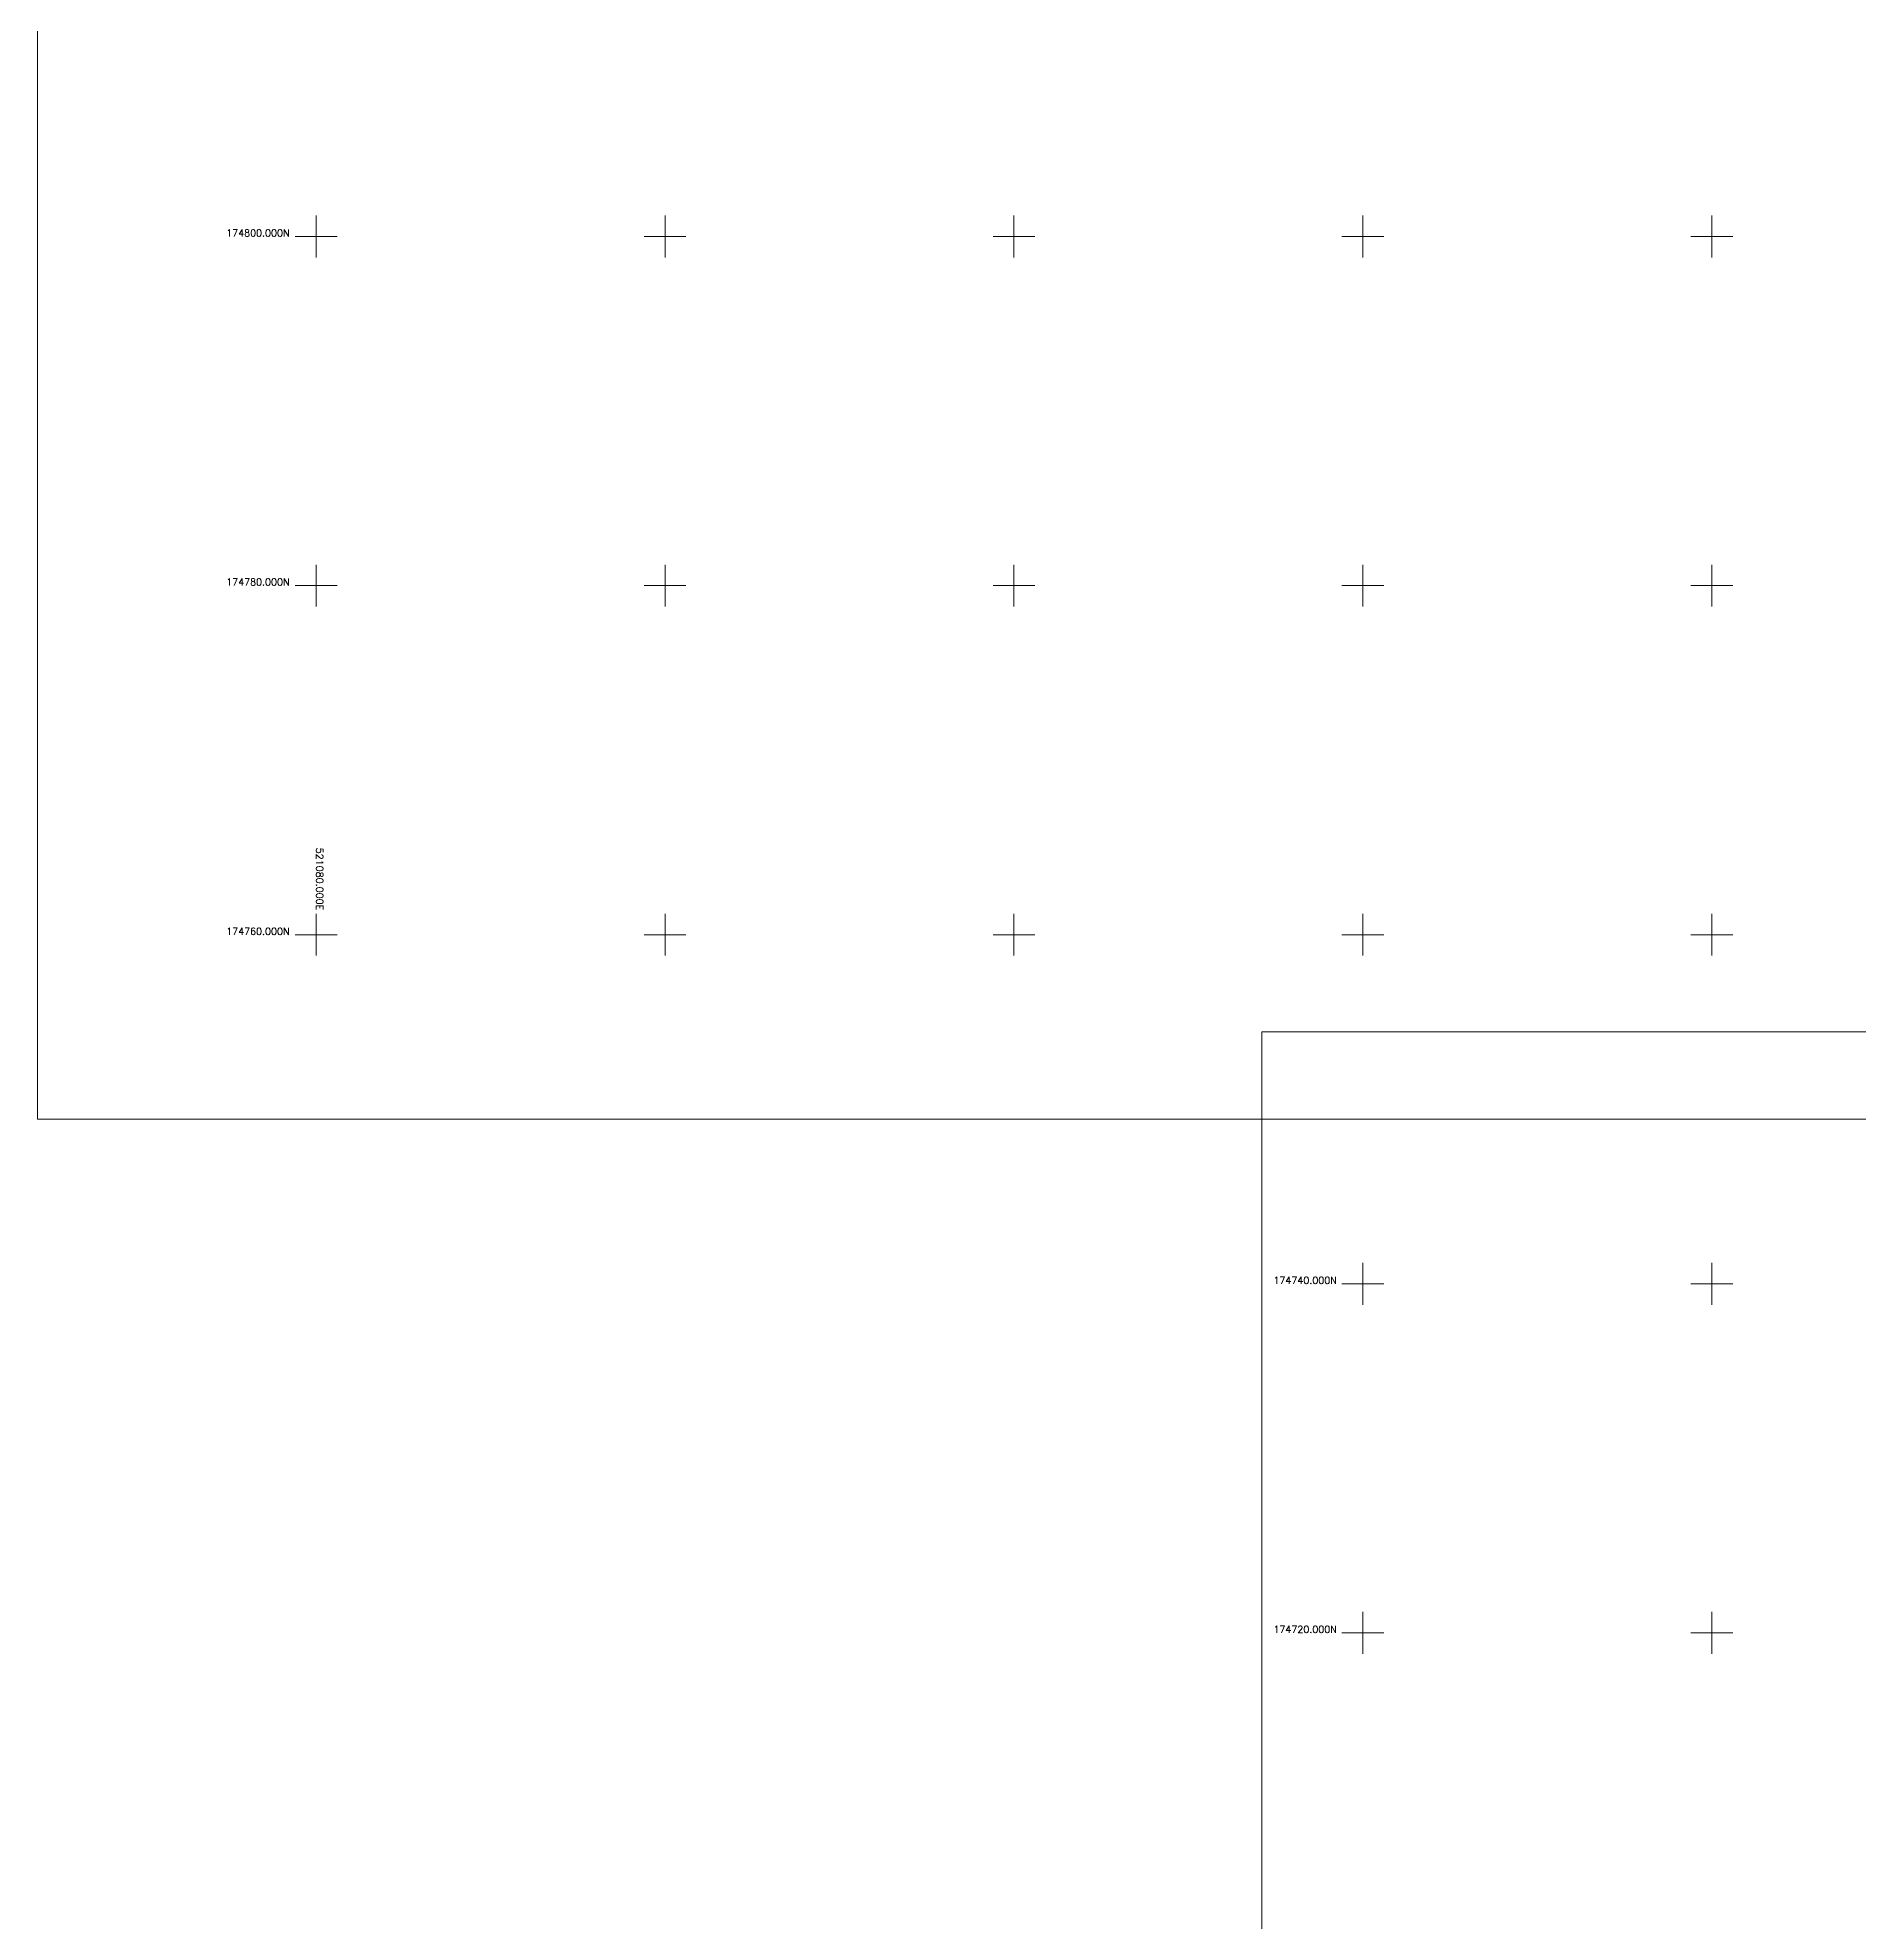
# Model space of a CAD drawing. Extents: x 521064 to 521635, y 174590 to 175241.
# Drawn here: x 521064 to 521168.5, y 174703.4 to 174811.4 of the extents above; entities that cross this region are included whole.
import ezdxf
from ezdxf.enums import TextEntityAlignment as Align

# ---------------------------------------------------------------- set-up
doc = ezdxf.new("R2010")
doc.units = 0
for name, color, linetype, lineweight in [('I031G_SURVEY-GRID', 7, 'CONTINUOUS', 18), ('I031T_SURVEY-GRID-TXT', 7, 'CONTINUOUS', 13), ('I901G_TITLE-SHEET', 7, 'CONTINUOUS', 18)]:
    doc.layers.add(name, color=color, linetype=linetype, lineweight=lineweight)
doc.styles.add('MONOTXT', font='simplex.shx')

msp = doc.modelspace()

# ---------------------------------------------------------------- linework, layer by layer
at = {"layer": 'I031G_SURVEY-GRID'}
for p, q in [((521080, 174801.2), (521080, 174798.8)), ((521100, 174801.2), (521100, 174798.8)), ((521120, 174801.2), (521120, 174798.8)), ((521140, 174801.2), (521140, 174798.8)), ((521160, 174801.2), (521160, 174798.8)), ((521078.8, 174800), (521081.2, 174800)), ((521098.8, 174800), (521101.2, 174800)), ((521118.8, 174800), (521121.2, 174800)), ((521138.8, 174800), (521141.2, 174800)), ((521158.8, 174800), (521161.2, 174800)), ((521080, 174781.2), (521080, 174778.8)), ((521100, 174781.2), (521100, 174778.8)), ((521120, 174781.2), (521120, 174778.8)), ((521140, 174781.2), (521140, 174778.8)), ((521160, 174781.2), (521160, 174778.8)), ((521078.8, 174780), (521081.2, 174780)), ((521098.8, 174780), (521101.2, 174780)), ((521118.8, 174780), (521121.2, 174780)), ((521138.8, 174780), (521141.2, 174780)), ((521158.8, 174780), (521161.2, 174780)), ((521080, 174761.2), (521080, 174758.8)), ((521100, 174761.2), (521100, 174758.8)), ((521120, 174761.2), (521120, 174758.8)), ((521140, 174761.2), (521140, 174758.8)), ((521160, 174761.2), (521160, 174758.8)), ((521078.8, 174760), (521081.2, 174760)), ((521098.8, 174760), (521101.2, 174760)), ((521118.8, 174760), (521121.2, 174760)), ((521138.8, 174760), (521141.2, 174760)), ((521158.8, 174760), (521161.2, 174760)), ((521140, 174741.2), (521140, 174738.8)), ((521160, 174741.2), (521160, 174738.8)), ((521138.8, 174740), (521141.2, 174740)), ((521158.8, 174740), (521161.2, 174740)), ((521140, 174721.2), (521140, 174718.8)), ((521160, 174721.2), (521160, 174718.8)), ((521138.8, 174720), (521141.2, 174720)), ((521158.8, 174720), (521161.2, 174720))]:
    msp.add_line(p, q, dxfattribs=at)
at = {"layer": 'I901G_TITLE-SHEET'}
for points in [[(521272.64, 174749.43), (521064.04, 174749.43), (521064.04, 174913.63), (521272.64, 174913.63)], [(521342.81, 174590.23), (521134.21, 174590.23), (521134.21, 174754.43), (521342.81, 174754.43)]]:
    msp.add_lwpolyline(points, close=True, dxfattribs=at)

# ---------------------------------------------------------------- texts
at = {"layer": 'I031T_SURVEY-GRID-TXT', "style": 'MONOTXT'}
for s, p in [('174800.000N', (521074.85, 174800)), ('174780.000N', (521074.85, 174780)), ('174760.000N', (521074.85, 174760)), ('174740.000N', (521134.87, 174740)), ('174720.000N', (521134.87, 174720))]:
    msp.add_text(s, height=0.4, dxfattribs=at).set_placement(p)
msp.add_text('521080.000E', height=0.4, rotation=270, dxfattribs=at).set_placement((521080, 174761.4), align=Align.RIGHT)

doc.saveas('drawing.dxf')
